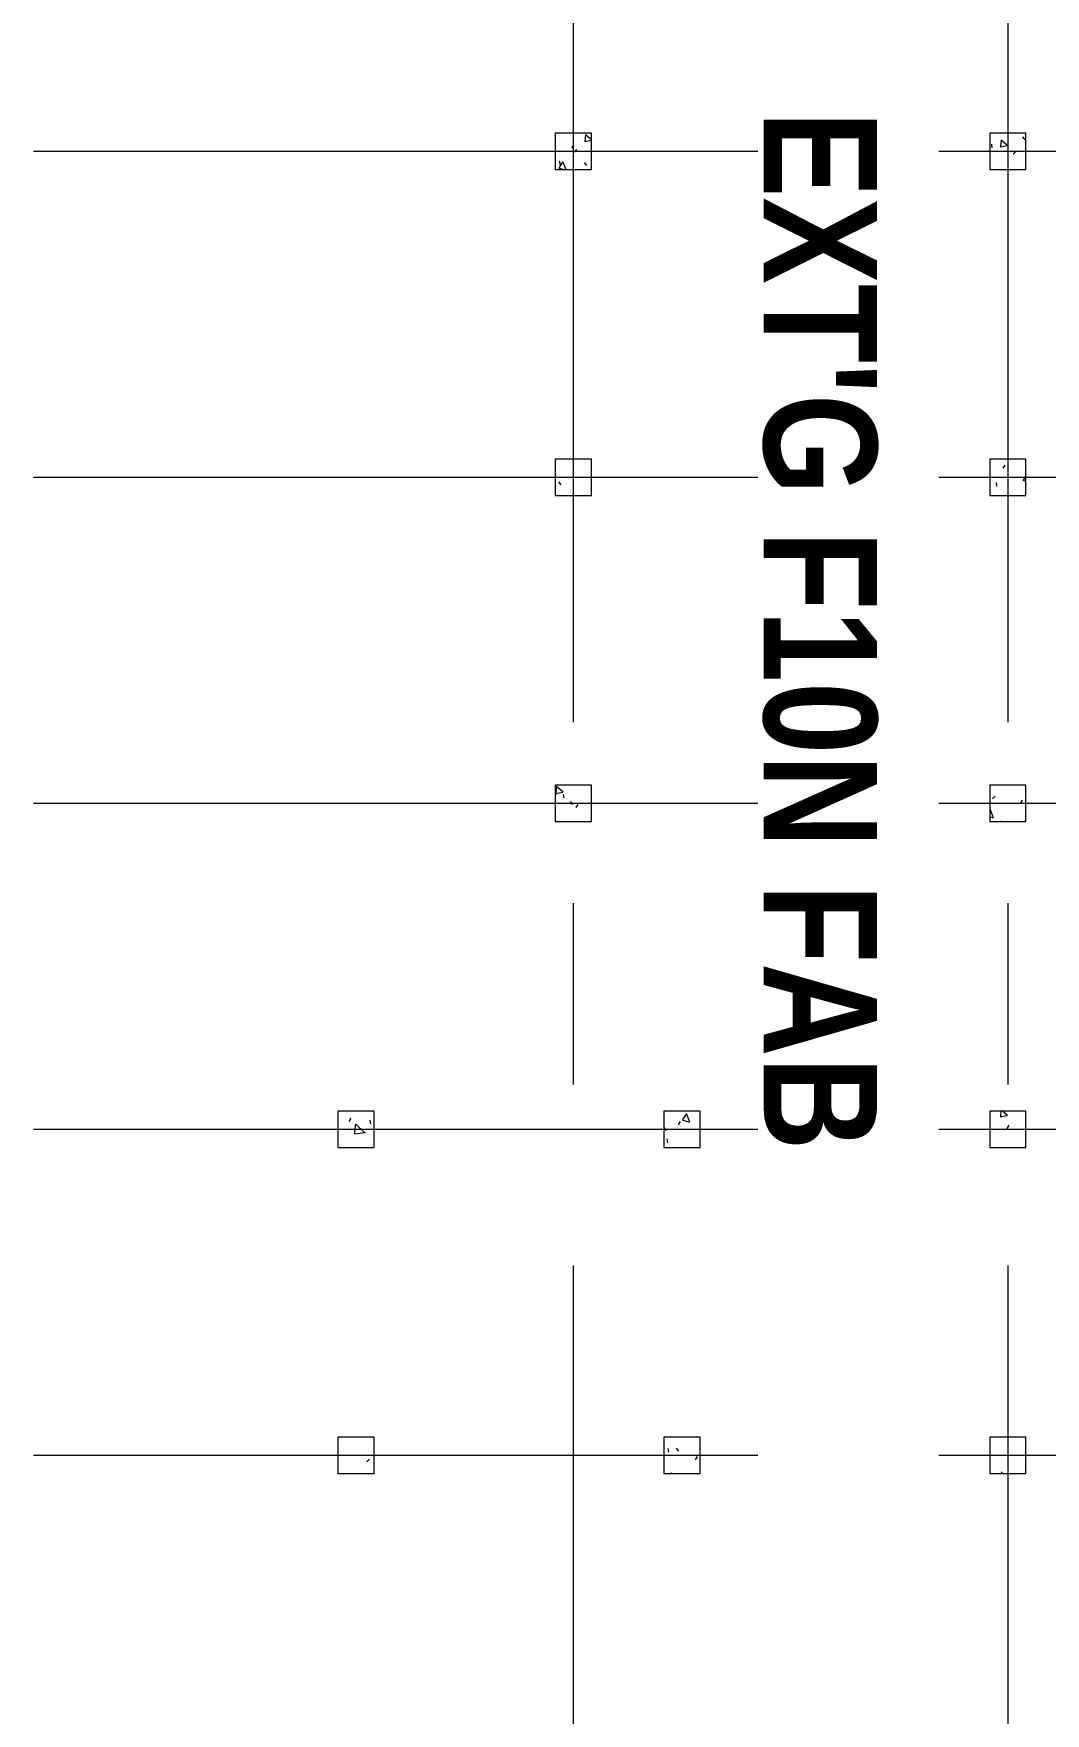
# Model space of a CAD drawing. Extents: x -15449 to 527173, y -170839 to 146543.
# Drawn here: x 194020 to 216375, y -105650 to -68550 of the extents above; entities that cross this region are included whole.
import ezdxf

# ---------------------------------------------------------------- set-up
doc = ezdxf.new("R2010")
doc.units = 0
doc.header["$LTSCALE"] = 8
doc.linetypes.add('IDA - Grid Line', pattern=[3500, 2000, -500, 500, -500])
for name, color, linetype, lineweight in [('A-_ANOTGRID_E', 7, 'CONTINUOUS', 9), ('A-_ANOTTEXT_A', 7, 'CONTINUOUS', 9), ('A-COLN----_E', 7, 'CONTINUOUS', 9), ('A-COLN----_E1', 7, 'CONTINUOUS', 9)]:
    doc.layers.add(name, color=color, linetype=linetype, lineweight=lineweight)
doc.styles.add('Arial Narrow_B_1', font='ARIALNB.TTF', dxfattribs={"height": 625})

# ---------------------------------------------------------------- blocks, each defined once
blk = doc.blocks.new('IDA - Rectangle Column - 800W X 800D-V30-PH1 LEVEL 3 - PROBE')
at = {"layer": 'A-COLN----_E1', "true_color": 0xaaaaaa}
h = blk.add_hatch(dxfattribs=at)
h.set_pattern_fill('FP_32', color=253, style=0, pattern_type=2)
h.set_pattern_definition([(320, (-315956.1, 881457.2), (-159.3907, -1821.8403), [190.5, -2095.5]), (265, (-315956.1, 881457.2), (1910.5674, 352.428), [152.4, -1676.4]), (10.451, (-315969.4, 881305.4), (1751.166, -1469.4262), [161.9, -1780.901]), (316.184, (-315448.1, 881457.2), (-420.428, -2710.791), [285.75, -3143.25]), (6.636, (-315483.2, 881231.3), (2474.276, -2374.0256), [242.85, -2671.351]), (261.184, (-315448, 881457.2), (2474.2525, -2374.05), [228.6, -2514.6]), (291, (-315575.1, 881203.2), (-1022.6516, -1516.1442), [190.5, -2095.5]), (236, (-315575.1, 881203.2), (1841.8805, -618.021), [152.4, -1676.4]), (341.451, (-315660.3, 881076.8), (819.2124, -2134.1713), [161.9, -1780.901]), (307.5, (-315956.1, 881457.2), (845.5504, -30.88603), [83.82, -1572.26, 83.82, -3300.73]), (307.5, (-315956.1, 881457.2), (845.5504, -30.88603), [-1739.9, -1617.98, 83.82, -1598.93]), (277.5, (-315956.1, 881457.2), (1001.80575, -668.1966), [83.82, -886.46, 83.82, -2175.51]), (277.5, (-315956.1, 881457.2), (1001.80575, -668.1966), [-1054.1, -1534.16, 83.82, -557.53]), (237.5, (-315956.1, 882023.6), (-57.2896, -1355.90933), [83.82, -551.18, 83.82, -4526.28]), (237.5, (-315956.1, 882023.6), (-57.2896, -1355.90933), [-718.82, -1897.38, 83.82, -2545.08]), (227.5, (-315956.1, 882277.6), (254.2664, -1481.2932), [83.82, -741.68, 83.82, -3098.8]), (227.5, (-315956.1, 882277.6), (254.2664, -1481.2932), [-909.32, -1231.9, 83.82, -1783.08])])
h.paths.add_polyline_path([(-400, -400), (400, -400), (400, 400), (-400, 400)])
at = {"layer": 'A-COLN----_E', "color": 253, "true_color": 0xaaaaaa}
for p, q in [((400, 400), (-400, 400)), ((-400, 400), (-400, -400)), ((400, -400), (400, 400)), ((-400, -400), (400, -400))]:
    blk.add_line(p, q, dxfattribs=at)
blk = doc.blocks.new('IDA - Rectangle Column - 800W X 800D-V31-PH1 LEVEL 3 - PROBE')
at = {"layer": 'A-COLN----_E1', "true_color": 0xaaaaaa}
h = blk.add_hatch(dxfattribs=at)
h.set_pattern_fill('FP_33', color=253, style=0, pattern_type=2)
h.set_pattern_definition([(320, (-306356.1, 881457.2), (-159.3907, -1821.8403), [190.5, -2095.5]), (265, (-306356.1, 881457.2), (1910.5674, 352.428), [152.4, -1676.4]), (10.451, (-306369.4, 881305.4), (1751.166, -1469.4262), [161.9, -1780.901]), (316.184, (-305848.1, 881457.2), (-420.428, -2710.791), [285.75, -3143.25]), (6.636, (-305883.2, 881231.3), (2474.276, -2374.0256), [242.85, -2671.351]), (261.184, (-305848, 881457.2), (2474.2525, -2374.05), [228.6, -2514.6]), (291, (-305975.1, 881203.2), (-1022.6516, -1516.1442), [190.5, -2095.5]), (236, (-305975.1, 881203.2), (1841.8805, -618.021), [152.4, -1676.4]), (341.451, (-306060.3, 881076.8), (819.2124, -2134.1713), [161.9, -1780.901]), (307.5, (-306356.1, 881457.2), (845.5504, -30.88603), [83.82, -1572.26, 83.82, -3300.73]), (307.5, (-306356.1, 881457.2), (845.5504, -30.88603), [-1739.9, -1617.98, 83.82, -1598.93]), (277.5, (-306356.1, 881457.2), (1001.80575, -668.1966), [83.82, -886.46, 83.82, -2175.51]), (277.5, (-306356.1, 881457.2), (1001.80575, -668.1966), [-1054.1, -1534.16, 83.82, -557.53]), (237.5, (-306356.1, 882023.6), (-57.2896, -1355.90933), [83.82, -551.18, 83.82, -4526.28]), (237.5, (-306356.1, 882023.6), (-57.2896, -1355.90933), [-718.82, -1897.38, 83.82, -2545.08]), (227.5, (-306356.1, 882277.6), (254.2664, -1481.2932), [83.82, -741.68, 83.82, -3098.8]), (227.5, (-306356.1, 882277.6), (254.2664, -1481.2932), [-909.32, -1231.9, 83.82, -1783.08])])
h.paths.add_polyline_path([(-400, -400), (400, -400), (400, 400), (-400, 400)])
at = {"layer": 'A-COLN----_E', "color": 253, "true_color": 0xaaaaaa}
for p, q in [((400, 400), (-400, 400)), ((-400, 400), (-400, -400)), ((400, -400), (400, 400)), ((-400, -400), (400, -400))]:
    blk.add_line(p, q, dxfattribs=at)
blk = doc.blocks.new('IDA - Rectangle Column - 800W X 800D-V32-PH1 LEVEL 3 - PROBE')
at = {"layer": 'A-COLN----_E1', "true_color": 0xaaaaaa}
h = blk.add_hatch(dxfattribs=at)
h.set_pattern_fill('FP_34', color=253, style=0, pattern_type=2)
h.set_pattern_definition([(320, (-315956.1, 888657.2), (-159.3907, -1821.8403), [190.5, -2095.5]), (265, (-315956.1, 888657.2), (1910.5674, 352.428), [152.4, -1676.4]), (10.451, (-315969.4, 888505.4), (1751.166, -1469.4262), [161.9, -1780.901]), (316.184, (-315448.1, 888657.2), (-420.428, -2710.791), [285.75, -3143.25]), (6.636, (-315483.2, 888431.3), (2474.276, -2374.0256), [242.85, -2671.351]), (261.184, (-315448, 888657.2), (2474.2525, -2374.05), [228.6, -2514.6]), (291, (-315575.1, 888403.2), (-1022.6516, -1516.1442), [190.5, -2095.5]), (236, (-315575.1, 888403.2), (1841.8805, -618.021), [152.4, -1676.4]), (341.451, (-315660.3, 888276.8), (819.2124, -2134.1713), [161.9, -1780.901]), (307.5, (-315956.1, 888657.2), (845.5504, -30.88603), [83.82, -1572.26, 83.82, -3300.73]), (307.5, (-315956.1, 888657.2), (845.5504, -30.88603), [-1739.9, -1617.98, 83.82, -1598.93]), (277.5, (-315956.1, 888657.2), (1001.80575, -668.1966), [83.82, -886.46, 83.82, -2175.51]), (277.5, (-315956.1, 888657.2), (1001.80575, -668.1966), [-1054.1, -1534.16, 83.82, -557.53]), (237.5, (-315956.1, 889223.6), (-57.2896, -1355.90933), [83.82, -551.18, 83.82, -4526.28]), (237.5, (-315956.1, 889223.6), (-57.2896, -1355.90933), [-718.82, -1897.38, 83.82, -2545.08]), (227.5, (-315956.1, 889477.6), (254.2664, -1481.2932), [83.82, -741.68, 83.82, -3098.8]), (227.5, (-315956.1, 889477.6), (254.2664, -1481.2932), [-909.32, -1231.9, 83.82, -1783.08])])
h.paths.add_polyline_path([(-400, -400), (400, -400), (400, 400), (-400, 400)])
at = {"layer": 'A-COLN----_E', "color": 253, "true_color": 0xaaaaaa}
for p, q in [((400, 400), (-400, 400)), ((-400, 400), (-400, -400)), ((400, -400), (400, 400)), ((-400, -400), (400, -400))]:
    blk.add_line(p, q, dxfattribs=at)
blk = doc.blocks.new('IDA - Rectangle Column - 800W X 800D-V33-PH1 LEVEL 3 - PROBE')
at = {"layer": 'A-COLN----_E1', "true_color": 0xaaaaaa}
h = blk.add_hatch(dxfattribs=at)
h.set_pattern_fill('FP_35', color=253, style=0, pattern_type=2)
h.set_pattern_definition([(320, (-306356.1, 888657.2), (-159.3907, -1821.8403), [190.5, -2095.5]), (265, (-306356.1, 888657.2), (1910.5674, 352.428), [152.4, -1676.4]), (10.451, (-306369.4, 888505.4), (1751.166, -1469.4262), [161.9, -1780.901]), (316.184, (-305848.1, 888657.2), (-420.428, -2710.791), [285.75, -3143.25]), (6.636, (-305883.2, 888431.3), (2474.276, -2374.0256), [242.85, -2671.351]), (261.184, (-305848, 888657.2), (2474.2525, -2374.05), [228.6, -2514.6]), (291, (-305975.1, 888403.2), (-1022.6516, -1516.1442), [190.5, -2095.5]), (236, (-305975.1, 888403.2), (1841.8805, -618.021), [152.4, -1676.4]), (341.451, (-306060.3, 888276.8), (819.2124, -2134.1713), [161.9, -1780.901]), (307.5, (-306356.1, 888657.2), (845.5504, -30.88603), [83.82, -1572.26, 83.82, -3300.73]), (307.5, (-306356.1, 888657.2), (845.5504, -30.88603), [-1739.9, -1617.98, 83.82, -1598.93]), (277.5, (-306356.1, 888657.2), (1001.80575, -668.1966), [83.82, -886.46, 83.82, -2175.51]), (277.5, (-306356.1, 888657.2), (1001.80575, -668.1966), [-1054.1, -1534.16, 83.82, -557.53]), (237.5, (-306356.1, 889223.6), (-57.2896, -1355.90933), [83.82, -551.18, 83.82, -4526.28]), (237.5, (-306356.1, 889223.6), (-57.2896, -1355.90933), [-718.82, -1897.38, 83.82, -2545.08]), (227.5, (-306356.1, 889477.6), (254.2664, -1481.2932), [83.82, -741.68, 83.82, -3098.8]), (227.5, (-306356.1, 889477.6), (254.2664, -1481.2932), [-909.32, -1231.9, 83.82, -1783.08])])
h.paths.add_polyline_path([(-400, -400), (400, -400), (400, 400), (-400, 400)])
at = {"layer": 'A-COLN----_E', "color": 253, "true_color": 0xaaaaaa}
for p, q in [((400, 400), (-400, 400)), ((-400, 400), (-400, -400)), ((400, -400), (400, 400)), ((-400, -400), (400, -400))]:
    blk.add_line(p, q, dxfattribs=at)
blk = doc.blocks.new('IDA - Rectangle Column - 800W X 800D-V34-PH1 LEVEL 3 - PROBE')
at = {"layer": 'A-COLN----_E1', "true_color": 0xaaaaaa}
h = blk.add_hatch(dxfattribs=at)
h.set_pattern_fill('FP_36', color=253, style=0, pattern_type=2)
h.set_pattern_definition([(320, (-315956.1, 895857.2), (-159.3907, -1821.8403), [190.5, -2095.5]), (265, (-315956.1, 895857.2), (1910.5674, 352.428), [152.4, -1676.4]), (10.451, (-315969.4, 895705.4), (1751.166, -1469.4262), [161.9, -1780.901]), (316.184, (-315448.1, 895857.2), (-420.428, -2710.791), [285.75, -3143.25]), (6.636, (-315483.2, 895631.3), (2474.276, -2374.0256), [242.85, -2671.351]), (261.184, (-315448, 895857.2), (2474.2525, -2374.05), [228.6, -2514.6]), (291, (-315575.1, 895603.2), (-1022.6516, -1516.1442), [190.5, -2095.5]), (236, (-315575.1, 895603.2), (1841.8805, -618.021), [152.4, -1676.4]), (341.451, (-315660.3, 895476.8), (819.2124, -2134.1713), [161.9, -1780.901]), (307.5, (-315956.1, 895857.2), (845.5504, -30.88603), [83.82, -1572.26, 83.82, -3300.73]), (307.5, (-315956.1, 895857.2), (845.5504, -30.88603), [-1739.9, -1617.98, 83.82, -1598.93]), (277.5, (-315956.1, 895857.2), (1001.80575, -668.1966), [83.82, -886.46, 83.82, -2175.51]), (277.5, (-315956.1, 895857.2), (1001.80575, -668.1966), [-1054.1, -1534.16, 83.82, -557.53]), (237.5, (-315956.1, 896423.6), (-57.2896, -1355.90933), [83.82, -551.18, 83.82, -4526.28]), (237.5, (-315956.1, 896423.6), (-57.2896, -1355.90933), [-718.82, -1897.38, 83.82, -2545.08]), (227.5, (-315956.1, 896677.6), (254.2664, -1481.2932), [83.82, -741.68, 83.82, -3098.8]), (227.5, (-315956.1, 896677.6), (254.2664, -1481.2932), [-909.32, -1231.9, 83.82, -1783.08])])
h.paths.add_polyline_path([(-400, -400), (400, -400), (400, 400), (-400, 400)])
at = {"layer": 'A-COLN----_E', "color": 253, "true_color": 0xaaaaaa}
for p, q in [((400, 400), (-400, 400)), ((-400, 400), (-400, -400)), ((400, -400), (400, 400)), ((-400, -400), (400, -400))]:
    blk.add_line(p, q, dxfattribs=at)
blk = doc.blocks.new('IDA - Rectangle Column - 800W X 800D-V35-PH1 LEVEL 3 - PROBE')
at = {"layer": 'A-COLN----_E1', "true_color": 0xaaaaaa}
h = blk.add_hatch(dxfattribs=at)
h.set_pattern_fill('FP_37', color=253, style=0, pattern_type=2)
h.set_pattern_definition([(320, (-306356.1, 895857.2), (-159.3907, -1821.8403), [190.5, -2095.5]), (265, (-306356.1, 895857.2), (1910.5674, 352.428), [152.4, -1676.4]), (10.451, (-306369.4, 895705.4), (1751.166, -1469.4262), [161.9, -1780.901]), (316.184, (-305848.1, 895857.2), (-420.428, -2710.791), [285.75, -3143.25]), (6.636, (-305883.2, 895631.3), (2474.276, -2374.0256), [242.85, -2671.351]), (261.184, (-305848, 895857.2), (2474.2525, -2374.05), [228.6, -2514.6]), (291, (-305975.1, 895603.2), (-1022.6516, -1516.1442), [190.5, -2095.5]), (236, (-305975.1, 895603.2), (1841.8805, -618.021), [152.4, -1676.4]), (341.451, (-306060.3, 895476.8), (819.2124, -2134.1713), [161.9, -1780.901]), (307.5, (-306356.1, 895857.2), (845.5504, -30.88603), [83.82, -1572.26, 83.82, -3300.73]), (307.5, (-306356.1, 895857.2), (845.5504, -30.88603), [-1739.9, -1617.98, 83.82, -1598.93]), (277.5, (-306356.1, 895857.2), (1001.80575, -668.1966), [83.82, -886.46, 83.82, -2175.51]), (277.5, (-306356.1, 895857.2), (1001.80575, -668.1966), [-1054.1, -1534.16, 83.82, -557.53]), (237.5, (-306356.1, 896423.6), (-57.2896, -1355.90933), [83.82, -551.18, 83.82, -4526.28]), (237.5, (-306356.1, 896423.6), (-57.2896, -1355.90933), [-718.82, -1897.38, 83.82, -2545.08]), (227.5, (-306356.1, 896677.6), (254.2664, -1481.2932), [83.82, -741.68, 83.82, -3098.8]), (227.5, (-306356.1, 896677.6), (254.2664, -1481.2932), [-909.32, -1231.9, 83.82, -1783.08])])
h.paths.add_polyline_path([(-400, -400), (400, -400), (400, 400), (-400, 400)])
at = {"layer": 'A-COLN----_E', "color": 253, "true_color": 0xaaaaaa}
for p, q in [((400, 400), (-400, 400)), ((-400, 400), (-400, -400)), ((400, -400), (400, 400)), ((-400, -400), (400, -400))]:
    blk.add_line(p, q, dxfattribs=at)
blk = doc.blocks.new('IDA - Rectangle Column - 800W X 800D-V36-PH1 LEVEL 3 - PROBE')
at = {"layer": 'A-COLN----_E1', "true_color": 0xaaaaaa}
h = blk.add_hatch(dxfattribs=at)
h.set_pattern_fill('FP_38', color=253, style=0, pattern_type=2)
h.set_pattern_definition([(320, (-315956.1, 903057.2), (-159.3907, -1821.8403), [190.5, -2095.5]), (265, (-315956.1, 903057.2), (1910.5674, 352.428), [152.4, -1676.4]), (10.451, (-315969.4, 902905.4), (1751.166, -1469.4262), [161.9, -1780.901]), (316.184, (-315448.1, 903057.2), (-420.428, -2710.791), [285.75, -3143.25]), (6.636, (-315483.2, 902831.3), (2474.276, -2374.0256), [242.85, -2671.351]), (261.184, (-315448, 903057.2), (2474.2525, -2374.05), [228.6, -2514.6]), (291, (-315575.1, 902803.2), (-1022.6516, -1516.1442), [190.5, -2095.5]), (236, (-315575.1, 902803.2), (1841.8805, -618.021), [152.4, -1676.4]), (341.451, (-315660.3, 902676.8), (819.2124, -2134.1713), [161.9, -1780.901]), (307.5, (-315956.1, 903057.2), (845.5504, -30.88603), [83.82, -1572.26, 83.82, -3300.73]), (307.5, (-315956.1, 903057.2), (845.5504, -30.88603), [-1739.9, -1617.98, 83.82, -1598.93]), (277.5, (-315956.1, 903057.2), (1001.80575, -668.1966), [83.82, -886.46, 83.82, -2175.51]), (277.5, (-315956.1, 903057.2), (1001.80575, -668.1966), [-1054.1, -1534.16, 83.82, -557.53]), (237.5, (-315956.1, 903623.6), (-57.2896, -1355.90933), [83.82, -551.18, 83.82, -4526.28]), (237.5, (-315956.1, 903623.6), (-57.2896, -1355.90933), [-718.82, -1897.38, 83.82, -2545.08]), (227.5, (-315956.1, 903877.6), (254.2664, -1481.2932), [83.82, -741.68, 83.82, -3098.8]), (227.5, (-315956.1, 903877.6), (254.2664, -1481.2932), [-909.32, -1231.9, 83.82, -1783.08])])
h.paths.add_polyline_path([(-400, -400), (400, -400), (400, 400), (-400, 400)])
at = {"layer": 'A-COLN----_E', "color": 253, "true_color": 0xaaaaaa}
for p, q in [((400, 400), (-400, 400)), ((-400, 400), (-400, -400)), ((400, -400), (400, 400)), ((-400, -400), (400, -400))]:
    blk.add_line(p, q, dxfattribs=at)
blk = doc.blocks.new('IDA - Rectangle Column - 800W X 800D-V37-PH1 LEVEL 3 - PROBE')
at = {"layer": 'A-COLN----_E1', "true_color": 0xaaaaaa}
h = blk.add_hatch(dxfattribs=at)
h.set_pattern_fill('FP_39', color=253, style=0, pattern_type=2)
h.set_pattern_definition([(320, (-308756.1, 903057.2), (-159.3907, -1821.8403), [190.5, -2095.5]), (265, (-308756.1, 903057.2), (1910.5674, 352.428), [152.4, -1676.4]), (10.451, (-308769.4, 902905.4), (1751.166, -1469.4262), [161.9, -1780.901]), (316.184, (-308248.1, 903057.2), (-420.428, -2710.791), [285.75, -3143.25]), (6.636, (-308283.2, 902831.3), (2474.276, -2374.0256), [242.85, -2671.351]), (261.184, (-308248, 903057.2), (2474.2525, -2374.05), [228.6, -2514.6]), (291, (-308375.1, 902803.2), (-1022.6516, -1516.1442), [190.5, -2095.5]), (236, (-308375.1, 902803.2), (1841.8805, -618.021), [152.4, -1676.4]), (341.451, (-308460.3, 902676.8), (819.2124, -2134.1713), [161.9, -1780.901]), (307.5, (-308756.1, 903057.2), (845.5504, -30.88603), [83.82, -1572.26, 83.82, -3300.73]), (307.5, (-308756.1, 903057.2), (845.5504, -30.88603), [-1739.9, -1617.98, 83.82, -1598.93]), (277.5, (-308756.1, 903057.2), (1001.80575, -668.1966), [83.82, -886.46, 83.82, -2175.51]), (277.5, (-308756.1, 903057.2), (1001.80575, -668.1966), [-1054.1, -1534.16, 83.82, -557.53]), (237.5, (-308756.1, 903623.6), (-57.2896, -1355.90933), [83.82, -551.18, 83.82, -4526.28]), (237.5, (-308756.1, 903623.6), (-57.2896, -1355.90933), [-718.82, -1897.38, 83.82, -2545.08]), (227.5, (-308756.1, 903877.6), (254.2664, -1481.2932), [83.82, -741.68, 83.82, -3098.8]), (227.5, (-308756.1, 903877.6), (254.2664, -1481.2932), [-909.32, -1231.9, 83.82, -1783.08])])
h.paths.add_polyline_path([(-400, -400), (400, -400), (400, 400), (-400, 400)])
at = {"layer": 'A-COLN----_E', "color": 253, "true_color": 0xaaaaaa}
for p, q in [((400, 400), (-400, 400)), ((-400, 400), (-400, -400)), ((400, -400), (400, 400)), ((-400, -400), (400, -400))]:
    blk.add_line(p, q, dxfattribs=at)
blk = doc.blocks.new('IDA - Rectangle Column - 800W X 800D-V38-PH1 LEVEL 3 - PROBE')
at = {"layer": 'A-COLN----_E1', "true_color": 0xaaaaaa}
h = blk.add_hatch(dxfattribs=at)
h.set_pattern_fill('FP_40', color=253, style=0, pattern_type=2)
h.set_pattern_definition([(320, (-301556.1, 903057.2), (-159.3907, -1821.8403), [190.5, -2095.5]), (265, (-301556.1, 903057.2), (1910.5674, 352.428), [152.4, -1676.4]), (10.451, (-301569.4, 902905.4), (1751.166, -1469.4262), [161.9, -1780.901]), (316.184, (-301048.1, 903057.2), (-420.428, -2710.791), [285.75, -3143.25]), (6.636, (-301083.2, 902831.3), (2474.276, -2374.0256), [242.85, -2671.351]), (261.184, (-301048, 903057.2), (2474.2525, -2374.05), [228.6, -2514.6]), (291, (-301175.1, 902803.2), (-1022.6516, -1516.1442), [190.5, -2095.5]), (236, (-301175.1, 902803.2), (1841.8805, -618.021), [152.4, -1676.4]), (341.451, (-301260.3, 902676.8), (819.2124, -2134.1713), [161.9, -1780.901]), (307.5, (-301556.1, 903057.2), (845.5504, -30.88603), [83.82, -1572.26, 83.82, -3300.73]), (307.5, (-301556.1, 903057.2), (845.5504, -30.88603), [-1739.9, -1617.98, 83.82, -1598.93]), (277.5, (-301556.1, 903057.2), (1001.80575, -668.1966), [83.82, -886.46, 83.82, -2175.51]), (277.5, (-301556.1, 903057.2), (1001.80575, -668.1966), [-1054.1, -1534.16, 83.82, -557.53]), (237.5, (-301556.1, 903623.6), (-57.2896, -1355.90933), [83.82, -551.18, 83.82, -4526.28]), (237.5, (-301556.1, 903623.6), (-57.2896, -1355.90933), [-718.82, -1897.38, 83.82, -2545.08]), (227.5, (-301556.1, 903877.6), (254.2664, -1481.2932), [83.82, -741.68, 83.82, -3098.8]), (227.5, (-301556.1, 903877.6), (254.2664, -1481.2932), [-909.32, -1231.9, 83.82, -1783.08])])
h.paths.add_polyline_path([(-400, -400), (400, -400), (400, 400), (-400, 400)])
at = {"layer": 'A-COLN----_E', "color": 253, "true_color": 0xaaaaaa}
for p, q in [((400, 400), (-400, 400)), ((-400, 400), (-400, -400)), ((400, -400), (400, 400)), ((-400, -400), (400, -400))]:
    blk.add_line(p, q, dxfattribs=at)
blk = doc.blocks.new('IDA - Rectangle Column - 800W X 800D-V39-PH1 LEVEL 3 - PROBE')
at = {"layer": 'A-COLN----_E1', "true_color": 0xaaaaaa}
h = blk.add_hatch(dxfattribs=at)
h.set_pattern_fill('FP_41', color=253, style=0, pattern_type=2)
h.set_pattern_definition([(320, (-315956.1, 910257.2), (-159.3907, -1821.8403), [190.5, -2095.5]), (265, (-315956.1, 910257.2), (1910.5674, 352.428), [152.4, -1676.4]), (10.451, (-315969.4, 910105.4), (1751.166, -1469.4262), [161.9, -1780.901]), (316.184, (-315448.1, 910257.2), (-420.428, -2710.791), [285.75, -3143.25]), (6.636, (-315483.2, 910031.3), (2474.276, -2374.0256), [242.85, -2671.351]), (261.184, (-315448, 910257.2), (2474.2525, -2374.05), [228.6, -2514.6]), (291, (-315575.1, 910003.2), (-1022.6516, -1516.1442), [190.5, -2095.5]), (236, (-315575.1, 910003.2), (1841.8805, -618.021), [152.4, -1676.4]), (341.451, (-315660.3, 909876.8), (819.2124, -2134.1713), [161.9, -1780.901]), (307.5, (-315956.1, 910257.2), (845.5504, -30.88603), [83.82, -1572.26, 83.82, -3300.73]), (307.5, (-315956.1, 910257.2), (845.5504, -30.88603), [-1739.9, -1617.98, 83.82, -1598.93]), (277.5, (-315956.1, 910257.2), (1001.80575, -668.1966), [83.82, -886.46, 83.82, -2175.51]), (277.5, (-315956.1, 910257.2), (1001.80575, -668.1966), [-1054.1, -1534.16, 83.82, -557.53]), (237.5, (-315956.1, 910823.6), (-57.2896, -1355.90933), [83.82, -551.18, 83.82, -4526.28]), (237.5, (-315956.1, 910823.6), (-57.2896, -1355.90933), [-718.82, -1897.38, 83.82, -2545.08]), (227.5, (-315956.1, 911077.6), (254.2664, -1481.2932), [83.82, -741.68, 83.82, -3098.8]), (227.5, (-315956.1, 911077.6), (254.2664, -1481.2932), [-909.32, -1231.9, 83.82, -1783.08])])
h.paths.add_polyline_path([(-400, -400), (400, -400), (400, 400), (-400, 400)])
at = {"layer": 'A-COLN----_E', "color": 253, "true_color": 0xaaaaaa}
for p, q in [((400, 400), (-400, 400)), ((-400, 400), (-400, -400)), ((400, -400), (400, 400)), ((-400, -400), (400, -400))]:
    blk.add_line(p, q, dxfattribs=at)
blk = doc.blocks.new('IDA - Rectangle Column - 800W X 800D-V40-PH1 LEVEL 3 - PROBE')
at = {"layer": 'A-COLN----_E1', "true_color": 0xaaaaaa}
h = blk.add_hatch(dxfattribs=at)
h.set_pattern_fill('FP_42', color=253, style=0, pattern_type=2)
h.set_pattern_definition([(320, (-308756.1, 910257.2), (-159.3907, -1821.8403), [190.5, -2095.5]), (265, (-308756.1, 910257.2), (1910.5674, 352.428), [152.4, -1676.4]), (10.451, (-308769.4, 910105.4), (1751.166, -1469.4262), [161.9, -1780.901]), (316.184, (-308248.1, 910257.2), (-420.428, -2710.791), [285.75, -3143.25]), (6.636, (-308283.2, 910031.3), (2474.276, -2374.0256), [242.85, -2671.351]), (261.184, (-308248, 910257.2), (2474.2525, -2374.05), [228.6, -2514.6]), (291, (-308375.1, 910003.2), (-1022.6516, -1516.1442), [190.5, -2095.5]), (236, (-308375.1, 910003.2), (1841.8805, -618.021), [152.4, -1676.4]), (341.451, (-308460.3, 909876.8), (819.2124, -2134.1713), [161.9, -1780.901]), (307.5, (-308756.1, 910257.2), (845.5504, -30.88603), [83.82, -1572.26, 83.82, -3300.73]), (307.5, (-308756.1, 910257.2), (845.5504, -30.88603), [-1739.9, -1617.98, 83.82, -1598.93]), (277.5, (-308756.1, 910257.2), (1001.80575, -668.1966), [83.82, -886.46, 83.82, -2175.51]), (277.5, (-308756.1, 910257.2), (1001.80575, -668.1966), [-1054.1, -1534.16, 83.82, -557.53]), (237.5, (-308756.1, 910823.6), (-57.2896, -1355.90933), [83.82, -551.18, 83.82, -4526.28]), (237.5, (-308756.1, 910823.6), (-57.2896, -1355.90933), [-718.82, -1897.38, 83.82, -2545.08]), (227.5, (-308756.1, 911077.6), (254.2664, -1481.2932), [83.82, -741.68, 83.82, -3098.8]), (227.5, (-308756.1, 911077.6), (254.2664, -1481.2932), [-909.32, -1231.9, 83.82, -1783.08])])
h.paths.add_polyline_path([(-400, -400), (400, -400), (400, 400), (-400, 400)])
at = {"layer": 'A-COLN----_E', "color": 253, "true_color": 0xaaaaaa}
for p, q in [((400, 400), (-400, 400)), ((-400, 400), (-400, -400)), ((400, -400), (400, 400)), ((-400, -400), (400, -400))]:
    blk.add_line(p, q, dxfattribs=at)
blk = doc.blocks.new('IDA - Rectangle Column - 800W X 800D-V41-PH1 LEVEL 3 - PROBE')
at = {"layer": 'A-COLN----_E1', "true_color": 0xaaaaaa}
h = blk.add_hatch(dxfattribs=at)
h.set_pattern_fill('FP_43', color=253, style=0, pattern_type=2)
h.set_pattern_definition([(320, (-301556.1, 910257.2), (-159.3907, -1821.8403), [190.5, -2095.5]), (265, (-301556.1, 910257.2), (1910.5674, 352.428), [152.4, -1676.4]), (10.451, (-301569.4, 910105.4), (1751.166, -1469.4262), [161.9, -1780.901]), (316.184, (-301048.1, 910257.2), (-420.428, -2710.791), [285.75, -3143.25]), (6.636, (-301083.2, 910031.3), (2474.276, -2374.0256), [242.85, -2671.351]), (261.184, (-301048, 910257.2), (2474.2525, -2374.05), [228.6, -2514.6]), (291, (-301175.1, 910003.2), (-1022.6516, -1516.1442), [190.5, -2095.5]), (236, (-301175.1, 910003.2), (1841.8805, -618.021), [152.4, -1676.4]), (341.451, (-301260.3, 909876.8), (819.2124, -2134.1713), [161.9, -1780.901]), (307.5, (-301556.1, 910257.2), (845.5504, -30.88603), [83.82, -1572.26, 83.82, -3300.73]), (307.5, (-301556.1, 910257.2), (845.5504, -30.88603), [-1739.9, -1617.98, 83.82, -1598.93]), (277.5, (-301556.1, 910257.2), (1001.80575, -668.1966), [83.82, -886.46, 83.82, -2175.51]), (277.5, (-301556.1, 910257.2), (1001.80575, -668.1966), [-1054.1, -1534.16, 83.82, -557.53]), (237.5, (-301556.1, 910823.6), (-57.2896, -1355.90933), [83.82, -551.18, 83.82, -4526.28]), (237.5, (-301556.1, 910823.6), (-57.2896, -1355.90933), [-718.82, -1897.38, 83.82, -2545.08]), (227.5, (-301556.1, 911077.6), (254.2664, -1481.2932), [83.82, -741.68, 83.82, -3098.8]), (227.5, (-301556.1, 911077.6), (254.2664, -1481.2932), [-909.32, -1231.9, 83.82, -1783.08])])
h.paths.add_polyline_path([(-400, -400), (400, -400), (400, 400), (-400, 400)])
at = {"layer": 'A-COLN----_E', "color": 253, "true_color": 0xaaaaaa}
for p, q in [((400, 400), (-400, 400)), ((-400, 400), (-400, -400)), ((400, -400), (400, 400)), ((-400, -400), (400, -400))]:
    blk.add_line(p, q, dxfattribs=at)

msp = doc.modelspace()

# ---------------------------------------------------------------- linework, layer by layer
at = {"layer": 'A-_ANOTGRID_E', "color": 254, "linetype": 'IDA - Grid Line', "true_color": 0xd4d4d4}
for p, q in [((205943.8697, -11756.8385), (205943.8697, -168839.1445)), ((215543.8697, -11756.8385), (215543.8697, -168839.1445)), ((194020.0339, -71149.8189), (232440.7746, -71149.8189)), ((194020.0339, -78349.8189), (232440.7746, -78349.8189)), ((194020.0339, -85549.8189), (232440.7746, -85549.8189)), ((194020.0339, -92749.8189), (232440.7746, -92749.8189)), ((194020.0339, -99949.8189), (232440.7746, -99949.8189))]:
    msp.add_line(p, q, dxfattribs=at)

# ---------------------------------------------------------------- block references
at = {"layer": 'A-COLN----_E1', "color": 253, "lineweight": 9, "true_color": 0xaaaaaa}
for name, p in [('IDA - Rectangle Column - 800W X 800D-V31-PH1 LEVEL 3 - PROBE', (205943.8697, -71149.8189)), ('IDA - Rectangle Column - 800W X 800D-V30-PH1 LEVEL 3 - PROBE', (215543.8697, -71149.8189)), ('IDA - Rectangle Column - 800W X 800D-V33-PH1 LEVEL 3 - PROBE', (205943.8697, -78349.8189)), ('IDA - Rectangle Column - 800W X 800D-V32-PH1 LEVEL 3 - PROBE', (215543.8697, -78349.8189)), ('IDA - Rectangle Column - 800W X 800D-V35-PH1 LEVEL 3 - PROBE', (205943.8697, -85549.8189)), ('IDA - Rectangle Column - 800W X 800D-V34-PH1 LEVEL 3 - PROBE', (215543.8697, -85549.8189)), ('IDA - Rectangle Column - 800W X 800D-V38-PH1 LEVEL 3 - PROBE', (201143.8697, -92749.8189)), ('IDA - Rectangle Column - 800W X 800D-V37-PH1 LEVEL 3 - PROBE', (208343.8697, -92749.8189)), ('IDA - Rectangle Column - 800W X 800D-V36-PH1 LEVEL 3 - PROBE', (215543.8697, -92749.8189)), ('IDA - Rectangle Column - 800W X 800D-V41-PH1 LEVEL 3 - PROBE', (201143.8697, -99949.8189)), ('IDA - Rectangle Column - 800W X 800D-V40-PH1 LEVEL 3 - PROBE', (208343.8697, -99949.8189)), ('IDA - Rectangle Column - 800W X 800D-V39-PH1 LEVEL 3 - PROBE', (215543.8697, -99949.8189))]:
    msp.add_blockref(name, p, dxfattribs=at)

# ---------------------------------------------------------------- texts
at = {"layer": 'A-_ANOTTEXT_A', "style": 'Arial Narrow_B_1'}
msp.add_text("EXT'G F10N FAB", height=2500, rotation=270, dxfattribs=at).set_placement((210153.4574, -70257.4194))

doc.saveas('drawing.dxf')
